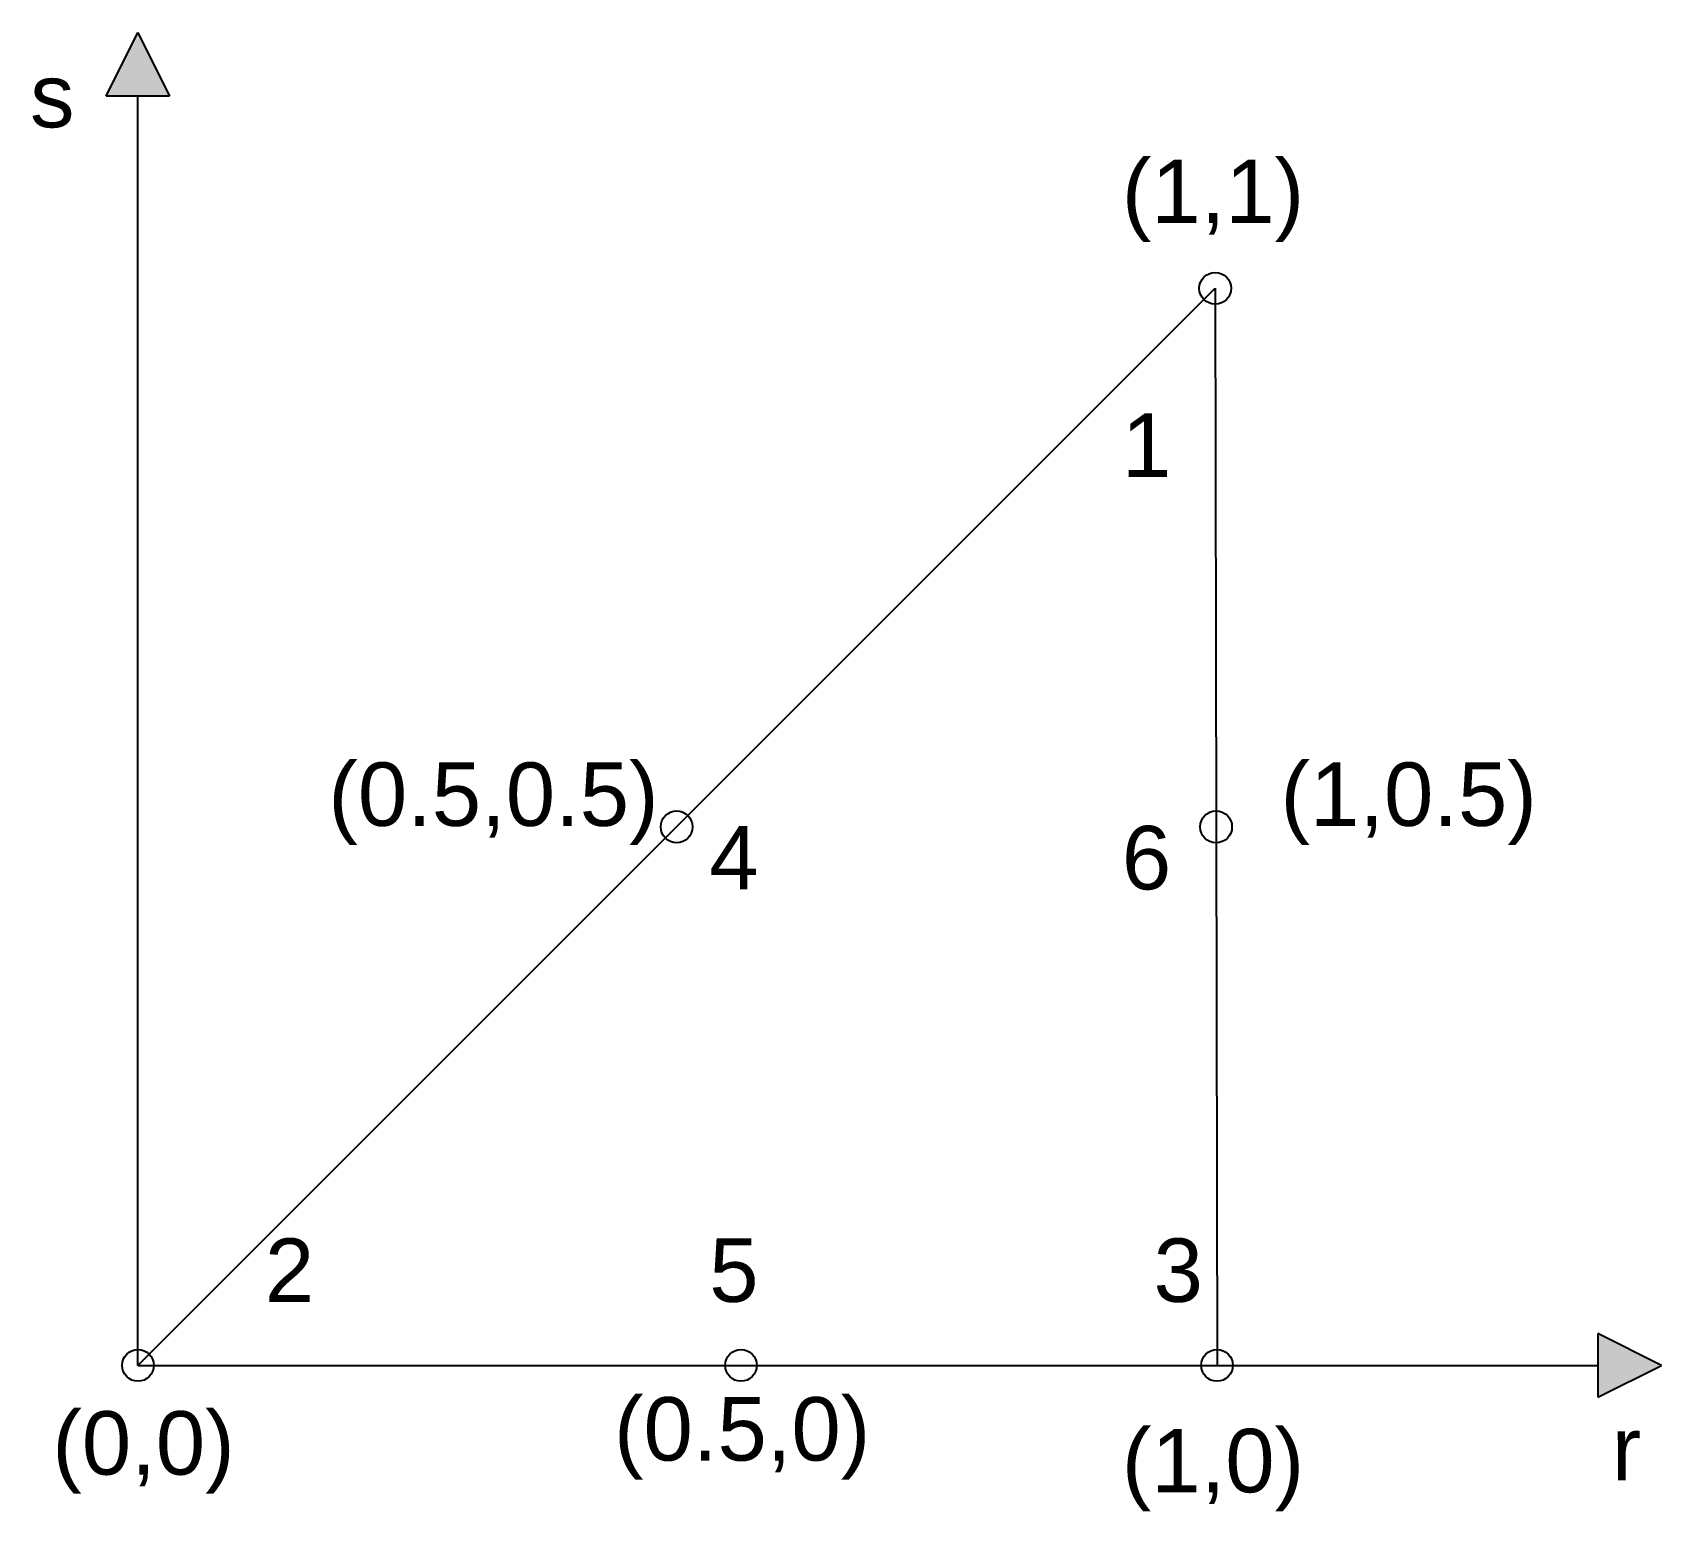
# Model space of a CAD drawing. Header units: millimetres. Extents: x 116.09 to 122.5, y 24.17 to 30.
import ezdxf

# ---------------------------------------------------------------- set-up
doc = ezdxf.new("R2010")
doc.units = ezdxf.units.MM
doc.header["$PDMODE"] = 33
doc.header["$PDSIZE"] = 0.125
doc.styles.get("Standard").update_dxf_attribs({"font": 'arial.ttf', "height": 0.25})

msp = doc.modelspace()

# ---------------------------------------------------------------- hatches: boundary and pattern name
h = msp.add_hatch(color=256)
h.set_gradient(color1=(8, 8, 8), color2=(0, 0, 0), centered=0.5, one_color=1)
h.paths.add_polyline_path([(116.375, 29.75), (116.5, 30), (116.625, 29.75)])
h = msp.add_hatch(color=256)
h.set_gradient(color1=(8, 8, 8), color2=(0, 0, 0), one_color=1)
h.paths.add_polyline_path([(122.25, 24.625), (122.5, 24.75), (122.25, 24.875)])

# ---------------------------------------------------------------- linework, layer by layer
for p, q in [((116.375, 29.75), (116.5, 30)), ((116.5, 30), (116.5, 30)), ((116.5, 30), (116.5, 30)), ((116.5, 30), (116.625, 29.75)), ((116.625, 29.75), (116.375, 29.75)), ((116.5, 24.75), (116.5, 29.75)), ((116.5, 24.75), (120.7426, 28.9926)), ((120.7426, 28.9926), (120.75, 24.75)), ((122.5, 24.75), (122.25, 24.875)), ((122.25, 24.875), (122.25, 24.625)), ((116.5, 24.75), (122.25, 24.75)), ((122.25, 24.625), (122.5, 24.75)), ((122.5, 24.75), (122.5, 24.75))]:
    msp.add_line(p, q)
for p in [(120.7426, 28.9926), (118.6213, 26.8713), (120.7463, 26.8713), (116.5, 24.75), (118.875, 24.75), (120.75, 24.75)]:
    msp.add_point(p)

# ---------------------------------------------------------------- texts
for s, p in [('(1,1)', (120.375, 29.25)), ('1', (120.375, 28.25)), ('(0.5,0.5)', (117.25, 26.875)), ('(1,0.5)', (121, 26.875)), ('6', (120.375, 26.625)), ('4', (118.75, 26.625)), ('2', (117, 25)), ('5', (118.75, 25)), ('3', (120.5, 25)), ('(0.5,0)', (118.375, 24.375)), ('(0,0)', (116.163, 24.3196)), ('(1,0)', (120.375, 24.25)), ('r', (122.3042, 24.2978))]:
    msp.add_text(s, height=0.25).set_placement(p)
at = {"insert": (116.25, 29.75), "char_height": 0.25, "attachment_point": 6}
msp.add_mtext('{s}', dxfattribs=at)

doc.saveas('drawing.dxf')
